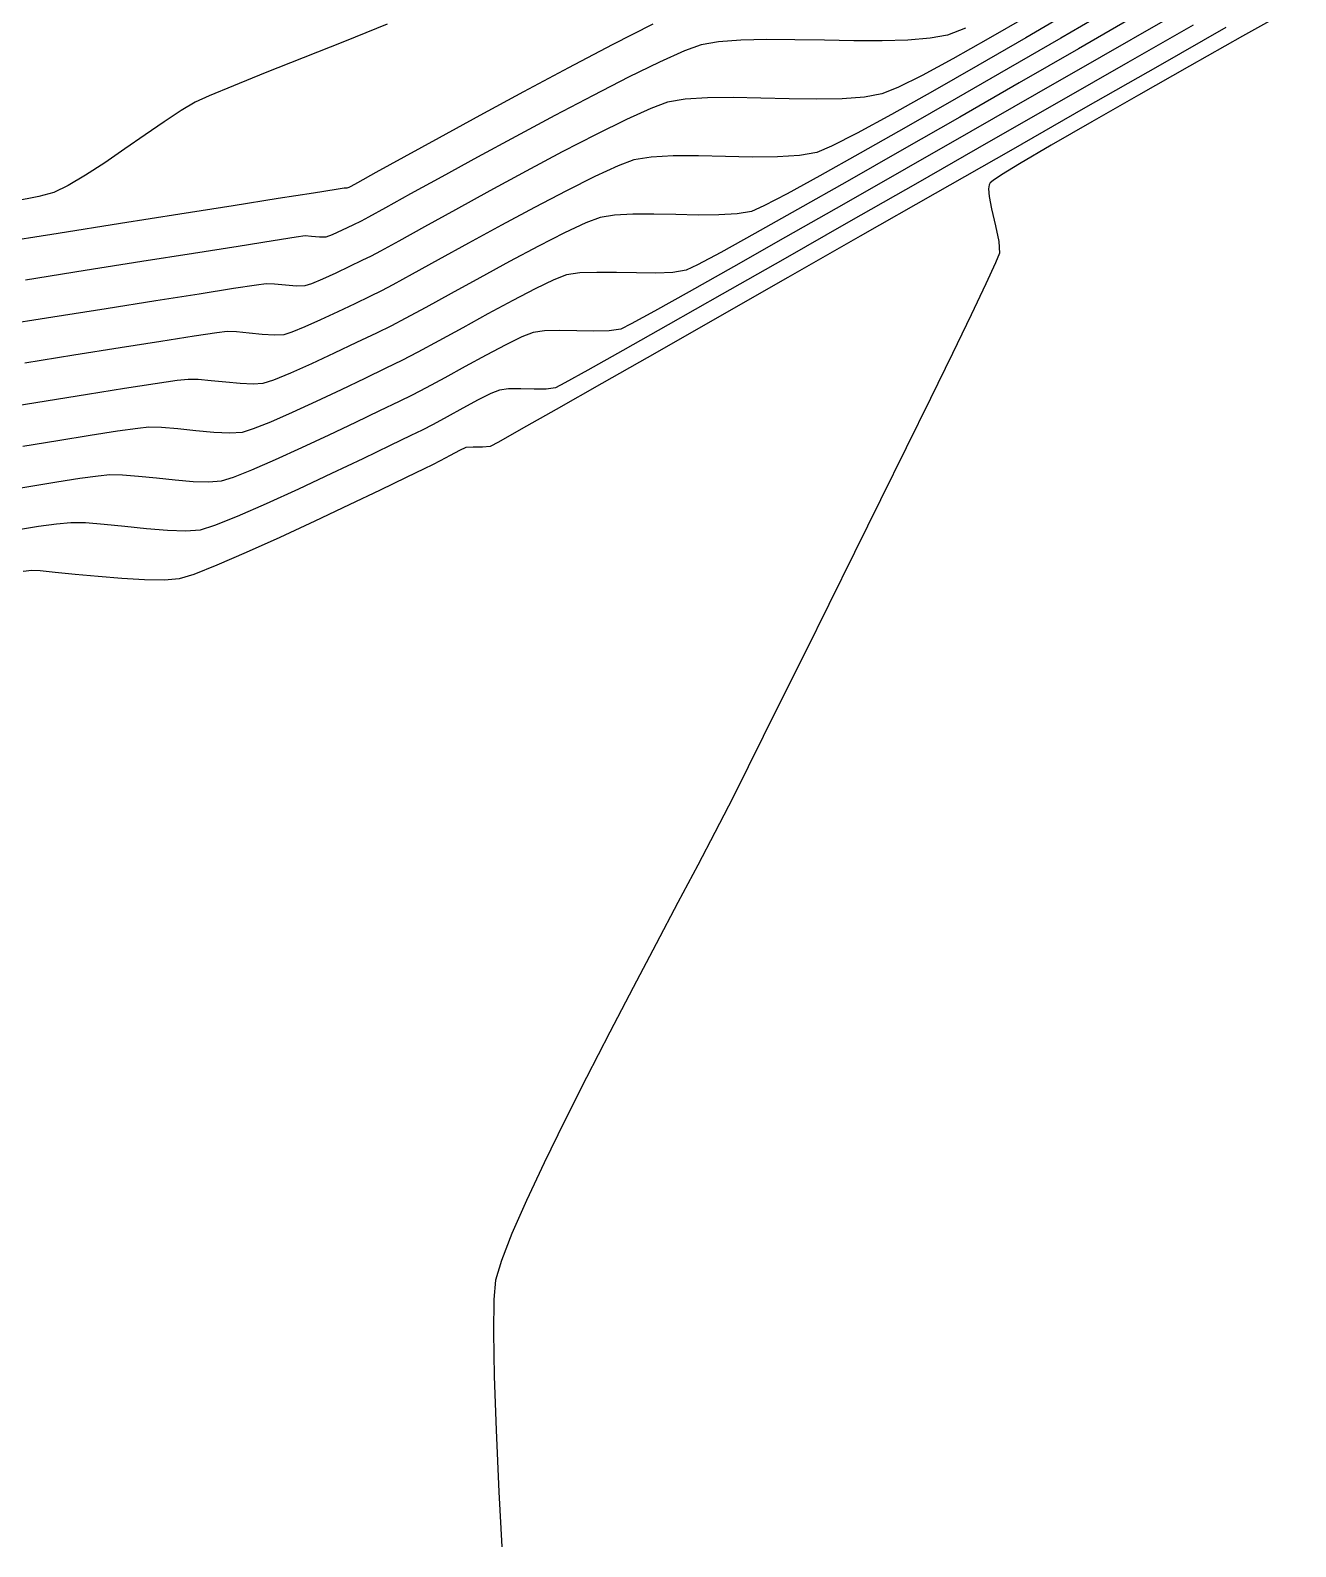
# Model space of a CAD drawing. Header units: metres. Extents: x 708868 to 711043, y 5411316 to 5413138.
# Drawn here: x 709914.9 to 709966.7, y 5411778.7 to 5411840.8 of the extents above; entities that cross this region are included whole.
import ezdxf

# ---------------------------------------------------------------- set-up
doc = ezdxf.new("R2010")
doc.units = ezdxf.units.M
for name, color, linetype in [('Rionegro 2010_Contours', 7, 'Continuous'), ('Rionegro 2014_Contours', 7, 'Continuous'), ('Rionegro 2018_Contours', 7, 'Continuous')]:
    doc.layers.add(name, color=color, linetype=linetype)

msp = doc.modelspace()

# ---------------------------------------------------------------- linework, layer by layer
at = {"layer": 'Rionegro 2010_Contours'}
for points in [[(709959.214, 5411841.678, 239), (709957.106, 5411840.454, 239), (709954.946, 5411839.205, 239), (709952.806, 5411837.973, 239), (709950.758, 5411836.801, 239), (709948.874, 5411835.733, 239), (709947.227, 5411834.81, 239), (709945.887, 5411834.077, 239), (709944.928, 5411833.577, 239), (709944.421, 5411833.351, 239), (709943.84, 5411833.249, 239), (709943.095, 5411833.206, 239), (709942.24, 5411833.203, 239), (709941.331, 5411833.22, 239), (709940.421, 5411833.238, 239), (709939.565, 5411833.239, 239), (709938.817, 5411833.201, 239), (709938.231, 5411833.107, 239), (709937.635, 5411832.883, 239), (709936.763, 5411832.473, 239), (709935.696, 5411831.929, 239), (709934.514, 5411831.3, 239), (709933.297, 5411830.638, 239), (709932.125, 5411829.994, 239), (709931.079, 5411829.417, 239), (709930.239, 5411828.96, 239), (709929.684, 5411828.672, 239), (709929.063, 5411828.371, 239), (709928.248, 5411827.978, 239), (709927.33, 5411827.541, 239), (709926.398, 5411827.107, 239), (709925.541, 5411826.724, 239), (709924.849, 5411826.439, 239), (709924.413, 5411826.299, 239), (709924.006, 5411826.272, 239), (709923.477, 5411826.298, 239), (709922.887, 5411826.354, 239), (709922.294, 5411826.417, 239), (709921.76, 5411826.465, 239), (709921.342, 5411826.474, 239), (709920.898, 5411826.42, 239), (709920.001, 5411826.288, 239), (709918.743, 5411826.092, 239), (709917.219, 5411825.85, 239), (709915.523, 5411825.578, 239), (709913.749, 5411825.292, 239)], [(709957.649, 5411841.623, 238), (709955.666, 5411840.468, 238), (709953.701, 5411839.331, 238), (709951.837, 5411838.267, 238), (709950.16, 5411837.325, 238), (709948.755, 5411836.559, 238), (709947.705, 5411836.019, 238), (709947.098, 5411835.76, 238), (709946.394, 5411835.637, 238), (709945.493, 5411835.585, 238), (709944.459, 5411835.581, 238), (709943.359, 5411835.601, 238), (709942.258, 5411835.623, 238), (709941.223, 5411835.623, 238), (709940.318, 5411835.578, 238), (709939.609, 5411835.464, 238), (709938.961, 5411835.224, 238), (709938.015, 5411834.787, 238), (709936.848, 5411834.202, 238), (709935.543, 5411833.518, 238), (709934.178, 5411832.784, 238), (709932.834, 5411832.051, 238), (709931.591, 5411831.366, 238), (709930.529, 5411830.779, 238), (709929.728, 5411830.34, 238), (709929.268, 5411830.098, 238), (709928.796, 5411829.87, 238), (709928.179, 5411829.572, 238), (709927.482, 5411829.241, 238), (709926.775, 5411828.912, 238), (709926.126, 5411828.621, 238), (709925.601, 5411828.405, 238), (709925.27, 5411828.299, 238), (709924.887, 5411828.28, 238), (709924.385, 5411828.313, 238), (709923.841, 5411828.37, 238), (709923.334, 5411828.419, 238), (709922.942, 5411828.432, 238), (709922.522, 5411828.377, 238), (709921.587, 5411828.236, 238), (709920.233, 5411828.025, 238), (709918.561, 5411827.761, 238), (709916.669, 5411827.46, 238), (709914.655, 5411827.138, 238)], [(709966.723, 5411841.746, 244), (709964.55, 5411840.529, 244), (709962.374, 5411839.305, 244), (709960.283, 5411838.121, 244), (709958.365, 5411837.027, 244), (709956.709, 5411836.07, 244), (709955.402, 5411835.298, 244), (709954.668, 5411834.845, 244), (709954.328, 5411834.619, 244), (709954.212, 5411834.527, 244), (709954.19, 5411834.5, 244), (709954.166, 5411834.436, 244), (709954.144, 5411834.276, 244), (709954.162, 5411833.965, 244), (709954.255, 5411833.46, 244), (709954.419, 5411832.768, 244), (709954.557, 5411832.12, 244), (709954.583, 5411831.636, 244), (709954.428, 5411831.245, 244), (709954.032, 5411830.382, 244), (709953.431, 5411829.12, 244), (709952.662, 5411827.531, 244), (709951.763, 5411825.689, 244), (709950.769, 5411823.667, 244), (709949.719, 5411821.538, 244), (709948.648, 5411819.374, 244), (709947.595, 5411817.249, 244), (709946.596, 5411815.236, 244), (709945.688, 5411813.408, 244), (709944.909, 5411811.838, 244), (709944.295, 5411810.599, 244), (709943.883, 5411809.764, 244), (709943.489, 5411808.988, 244), (709942.925, 5411807.909, 244), (709942.222, 5411806.577, 244), (709941.41, 5411805.043, 244), (709940.518, 5411803.356, 244), (709939.578, 5411801.566, 244), (709938.62, 5411799.725, 244), (709937.673, 5411797.88, 244), (709936.769, 5411796.084, 244), (709935.938, 5411794.385, 244), (709935.209, 5411792.833, 244), (709934.614, 5411791.48, 244), (709934.182, 5411790.374, 244), (709933.944, 5411789.566, 244), (709933.872, 5411788.774, 244), (709933.856, 5411787.442, 244), (709933.89, 5411785.64, 244), (709933.967, 5411783.434, 244), (709934.082, 5411780.895, 244), (709934.199, 5411778.655, 244)], [(709955.69, 5411841.321, 237), (709954.126, 5411840.42, 237), (709952.677, 5411839.605, 237), (709951.419, 5411838.926, 237), (709950.426, 5411838.431, 237), (709949.774, 5411838.168, 237), (709949.053, 5411838.035, 237), (709948.142, 5411837.97, 237), (709947.095, 5411837.955, 237), (709945.966, 5411837.97, 237), (709944.809, 5411837.995, 237), (709943.678, 5411838.013, 237), (709942.628, 5411838.002, 237), (709941.713, 5411837.945, 237), (709940.986, 5411837.822, 237), (709940.302, 5411837.572, 237), (709939.304, 5411837.118, 237), (709938.07, 5411836.508, 237), (709936.676, 5411835.787, 237), (709935.198, 5411835.001, 237), (709933.713, 5411834.197, 237), (709932.296, 5411833.421, 237), (709931.026, 5411832.72, 237), (709929.977, 5411832.139, 237), (709929.226, 5411831.726, 237), (709928.851, 5411831.525, 237), (709928.465, 5411831.338, 237), (709927.955, 5411831.092, 237), (709927.392, 5411830.827, 237), (709926.851, 5411830.58, 237), (709926.405, 5411830.391, 237), (709926.128, 5411830.299, 237), (709925.787, 5411830.289, 237), (709925.34, 5411830.327, 237), (709924.89, 5411830.374, 237), (709924.541, 5411830.39, 237), (709924.149, 5411830.335, 237), (709923.201, 5411830.189, 237), (709921.793, 5411829.969, 237), (709920.025, 5411829.69, 237), (709917.994, 5411829.368, 237), (709915.799, 5411829.019, 237), (709913.538, 5411828.659, 237)], [(709961.275, 5411841.138, 241), (709958.749, 5411839.686, 241), (709956.106, 5411838.169, 241), (709953.42, 5411836.629, 241), (709950.764, 5411835.109, 241), (709948.208, 5411833.649, 241), (709945.827, 5411832.293, 241), (709943.692, 5411831.082, 241), (709941.877, 5411830.059, 241), (709940.452, 5411829.265, 241), (709939.492, 5411828.742, 241), (709939.068, 5411828.534, 241), (709938.596, 5411828.463, 241), (709937.973, 5411828.447, 241), (709937.275, 5411828.458, 241), (709936.577, 5411828.47, 241), (709935.952, 5411828.457, 241), (709935.477, 5411828.392, 241), (709935.024, 5411828.215, 241), (709934.36, 5411827.889, 241), (709933.56, 5411827.466, 241), (709932.701, 5411826.996, 241), (709931.857, 5411826.531, 241), (709931.105, 5411826.121, 241), (709930.518, 5411825.819, 241), (709929.988, 5411825.562, 241), (709929.192, 5411825.178, 241), (709928.209, 5411824.706, 241), (709927.116, 5411824.188, 241), (709925.989, 5411823.662, 241), (709924.907, 5411823.171, 241), (709923.946, 5411822.753, 241), (709923.184, 5411822.448, 241), (709922.697, 5411822.298, 241), (709922.193, 5411822.259, 241), (709921.547, 5411822.28, 241), (709920.815, 5411822.341, 241), (709920.053, 5411822.421, 241), (709919.316, 5411822.498, 241), (709918.661, 5411822.551, 241), (709918.142, 5411822.559, 241), (709917.656, 5411822.51, 241), (709916.91, 5411822.406, 241), (709915.971, 5411822.26, 241), (709914.904, 5411822.086, 241), (709913.774, 5411821.897, 241)], [(709929.504, 5411841.018, 234), (709927.75, 5411840.319, 234), (709926.055, 5411839.646, 234), (709924.508, 5411839.03, 234), (709923.198, 5411838.501, 234), (709922.212, 5411838.09, 234), (709921.639, 5411837.828, 234), (709921.061, 5411837.488, 234), (709920.361, 5411837.027, 234), (709919.581, 5411836.487, 234), (709918.758, 5411835.912, 234), (709917.933, 5411835.346, 234), (709917.145, 5411834.832, 234), (709916.434, 5411834.412, 234), (709915.839, 5411834.13, 234), (709915.235, 5411833.969, 234), (709914.185, 5411833.761, 234)], [(709962.522, 5411840.985, 242), (709959.848, 5411839.454, 242), (709957.029, 5411837.84, 242), (709954.135, 5411836.185, 242), (709951.236, 5411834.529, 242), (709948.404, 5411832.912, 242), (709945.71, 5411831.375, 242), (709943.224, 5411829.96, 242), (709941.016, 5411828.706, 242), (709939.158, 5411827.655, 242), (709937.721, 5411826.848, 242), (709936.775, 5411826.324, 242), (709936.391, 5411826.125, 242), (709936.017, 5411826.076, 242), (709935.518, 5411826.071, 242), (709934.977, 5411826.083, 242), (709934.477, 5411826.08, 242), (709934.1, 5411826.035, 242), (709933.748, 5411825.893, 242), (709933.224, 5411825.629, 242), (709932.604, 5411825.295, 242), (709931.965, 5411824.943, 242), (709931.383, 5411824.625, 242), (709930.935, 5411824.393, 242), (709930.472, 5411824.168, 242), (709929.629, 5411823.761, 242), (709928.51, 5411823.224, 242), (709927.219, 5411822.612, 242), (709925.861, 5411821.978, 242), (709924.54, 5411821.376, 242), (709923.359, 5411820.859, 242), (709922.425, 5411820.482, 242), (709921.84, 5411820.298, 242), (709921.253, 5411820.252, 242), (709920.499, 5411820.277, 242), (709919.645, 5411820.348, 242), (709918.756, 5411820.44, 242), (709917.899, 5411820.53, 242), (709917.139, 5411820.592, 242), (709916.543, 5411820.601, 242), (709915.955, 5411820.547, 242), (709915.219, 5411820.444, 242), (709914.392, 5411820.31, 242)], [(709963.866, 5411840.885, 243), (709961.078, 5411839.293, 243), (709958.117, 5411837.603, 243), (709955.052, 5411835.854, 243), (709951.95, 5411834.084, 243), (709948.882, 5411832.334, 243), (709945.914, 5411830.642, 243), (709943.116, 5411829.048, 243), (709940.556, 5411827.59, 243), (709938.301, 5411826.307, 243), (709936.422, 5411825.24, 243), (709934.985, 5411824.426, 243), (709934.06, 5411823.905, 243), (709933.715, 5411823.717, 243), (709933.412, 5411823.693, 243), (709933.026, 5411823.699, 243), (709932.722, 5411823.678, 243), (709932.464, 5411823.564, 243), (709932.075, 5411823.357, 243), (709931.667, 5411823.133, 243), (709931.352, 5411822.966, 243), (709931.021, 5411822.806, 243), (709930.278, 5411822.446, 243), (709929.218, 5411821.937, 243), (709927.938, 5411821.327, 243), (709926.532, 5411820.665, 243), (709925.098, 5411820.001, 243), (709923.73, 5411819.383, 243), (709922.524, 5411818.86, 243), (709921.576, 5411818.482, 243), (709920.982, 5411818.298, 243), (709920.374, 5411818.246, 243), (709919.563, 5411818.255, 243), (709918.631, 5411818.309, 243), (709917.657, 5411818.391, 243), (709916.721, 5411818.482, 243), (709915.903, 5411818.566, 243), (709915.284, 5411818.626, 243), (709914.943, 5411818.644, 243), (709914.591, 5411818.607, 243)], [(709953.194, 5411840.864, 236), (709952.451, 5411840.577, 236), (709951.742, 5411840.443, 236), (709950.834, 5411840.369, 236), (709949.777, 5411840.342, 236), (709948.621, 5411840.345, 236), (709947.415, 5411840.364, 236), (709946.208, 5411840.385, 236), (709945.05, 5411840.392, 236), (709943.99, 5411840.369, 236), (709943.078, 5411840.304, 236), (709942.363, 5411840.179, 236), (709941.676, 5411839.929, 236), (709940.66, 5411839.47, 236), (709939.388, 5411838.848, 236), (709937.934, 5411838.104, 236), (709936.37, 5411837.282, 236), (709934.768, 5411836.424, 236), (709933.202, 5411835.574, 236), (709931.742, 5411834.776, 236), (709930.463, 5411834.071, 236), (709929.437, 5411833.503, 236), (709928.737, 5411833.116, 236), (709928.434, 5411832.951, 236), (709928.099, 5411832.789, 236), (709927.658, 5411832.58, 236), (709927.242, 5411832.393, 236), (709926.985, 5411832.299, 236), (709926.728, 5411832.299, 236), (709926.403, 5411832.331, 236), (709926.141, 5411832.347, 236), (709925.778, 5411832.293, 236), (709924.832, 5411832.146, 236), (709923.398, 5411831.921, 236), (709921.572, 5411831.632, 236), (709919.448, 5411831.296, 236), (709917.121, 5411830.928, 236), (709914.686, 5411830.542, 236)]]:
    msp.add_polyline3d(points, dxfattribs=at)
at = {"layer": 'Rionegro 2014_Contours'}
for points in [[(709959.214, 5411841.678, 239), (709957.106, 5411840.454, 239), (709954.946, 5411839.205, 239), (709952.806, 5411837.973, 239), (709950.758, 5411836.801, 239), (709948.874, 5411835.733, 239), (709947.227, 5411834.81, 239), (709945.887, 5411834.077, 239), (709944.928, 5411833.577, 239), (709944.421, 5411833.351, 239), (709943.84, 5411833.249, 239), (709943.095, 5411833.206, 239), (709942.24, 5411833.203, 239), (709941.331, 5411833.22, 239), (709940.421, 5411833.238, 239), (709939.565, 5411833.239, 239), (709938.817, 5411833.201, 239), (709938.231, 5411833.107, 239), (709937.635, 5411832.883, 239), (709936.763, 5411832.473, 239), (709935.696, 5411831.929, 239), (709934.514, 5411831.3, 239), (709933.297, 5411830.638, 239), (709932.125, 5411829.994, 239), (709931.079, 5411829.417, 239), (709930.239, 5411828.96, 239), (709929.684, 5411828.672, 239), (709929.063, 5411828.371, 239), (709928.248, 5411827.978, 239), (709927.33, 5411827.541, 239), (709926.398, 5411827.107, 239), (709925.541, 5411826.724, 239), (709924.849, 5411826.439, 239), (709924.413, 5411826.299, 239), (709924.006, 5411826.272, 239), (709923.477, 5411826.298, 239), (709922.887, 5411826.354, 239), (709922.294, 5411826.417, 239), (709921.76, 5411826.465, 239), (709921.342, 5411826.474, 239), (709920.898, 5411826.42, 239), (709920.001, 5411826.288, 239), (709918.743, 5411826.092, 239), (709917.219, 5411825.85, 239), (709915.523, 5411825.578, 239), (709913.749, 5411825.292, 239)], [(709957.649, 5411841.623, 238), (709955.666, 5411840.468, 238), (709953.701, 5411839.331, 238), (709951.837, 5411838.267, 238), (709950.16, 5411837.325, 238), (709948.755, 5411836.559, 238), (709947.705, 5411836.019, 238), (709947.098, 5411835.76, 238), (709946.394, 5411835.637, 238), (709945.493, 5411835.585, 238), (709944.459, 5411835.581, 238), (709943.359, 5411835.601, 238), (709942.258, 5411835.623, 238), (709941.223, 5411835.623, 238), (709940.318, 5411835.578, 238), (709939.609, 5411835.464, 238), (709938.961, 5411835.224, 238), (709938.015, 5411834.787, 238), (709936.848, 5411834.202, 238), (709935.543, 5411833.518, 238), (709934.178, 5411832.784, 238), (709932.834, 5411832.051, 238), (709931.591, 5411831.366, 238), (709930.529, 5411830.779, 238), (709929.728, 5411830.34, 238), (709929.268, 5411830.098, 238), (709928.796, 5411829.87, 238), (709928.179, 5411829.572, 238), (709927.482, 5411829.241, 238), (709926.775, 5411828.912, 238), (709926.126, 5411828.621, 238), (709925.601, 5411828.405, 238), (709925.27, 5411828.299, 238), (709924.887, 5411828.28, 238), (709924.385, 5411828.313, 238), (709923.841, 5411828.37, 238), (709923.334, 5411828.419, 238), (709922.942, 5411828.432, 238), (709922.522, 5411828.377, 238), (709921.587, 5411828.236, 238), (709920.233, 5411828.025, 238), (709918.561, 5411827.761, 238), (709916.669, 5411827.46, 238), (709914.655, 5411827.138, 238)], [(709966.723, 5411841.746, 244), (709964.55, 5411840.529, 244), (709962.374, 5411839.305, 244), (709960.283, 5411838.121, 244), (709958.365, 5411837.027, 244), (709956.709, 5411836.07, 244), (709955.402, 5411835.298, 244), (709954.668, 5411834.845, 244), (709954.328, 5411834.619, 244), (709954.212, 5411834.527, 244), (709954.19, 5411834.5, 244), (709954.166, 5411834.436, 244), (709954.144, 5411834.276, 244), (709954.162, 5411833.965, 244), (709954.255, 5411833.46, 244), (709954.419, 5411832.768, 244), (709954.557, 5411832.12, 244), (709954.583, 5411831.636, 244), (709954.428, 5411831.245, 244), (709954.032, 5411830.382, 244), (709953.431, 5411829.12, 244), (709952.662, 5411827.531, 244), (709951.763, 5411825.689, 244), (709950.769, 5411823.667, 244), (709949.719, 5411821.538, 244), (709948.648, 5411819.374, 244), (709947.595, 5411817.249, 244), (709946.596, 5411815.236, 244), (709945.688, 5411813.408, 244), (709944.909, 5411811.838, 244), (709944.295, 5411810.599, 244), (709943.883, 5411809.764, 244), (709943.489, 5411808.988, 244), (709942.925, 5411807.909, 244), (709942.222, 5411806.577, 244), (709941.41, 5411805.043, 244), (709940.518, 5411803.356, 244), (709939.578, 5411801.566, 244), (709938.62, 5411799.725, 244), (709937.673, 5411797.88, 244), (709936.769, 5411796.084, 244), (709936.697, 5411795.935, 244)], [(709940.391, 5411841.026, 235), (709938.725, 5411840.173, 235), (709936.93, 5411839.231, 235), (709935.091, 5411838.25, 235), (709933.296, 5411837.28, 235), (709931.632, 5411836.373, 235), (709930.185, 5411835.578, 235), (709929.042, 5411834.947, 235), (709928.291, 5411834.53, 235), (709928.017, 5411834.378, 235), (709927.924, 5411834.335, 235), (709927.843, 5411834.299, 235), (709927.792, 5411834.302, 235), (709927.741, 5411834.305, 235), (709927.41, 5411834.253, 235), (709926.479, 5411834.105, 235), (709925.041, 5411833.878, 235), (709923.184, 5411833.584, 235), (709921.001, 5411833.239, 235), (709918.581, 5411832.856, 235), (709916.016, 5411832.451, 235), (709913.397, 5411832.037, 235)], [(709955.69, 5411841.321, 237), (709954.126, 5411840.42, 237), (709952.677, 5411839.605, 237), (709951.419, 5411838.926, 237), (709950.426, 5411838.431, 237), (709949.774, 5411838.168, 237), (709949.053, 5411838.035, 237), (709948.142, 5411837.97, 237), (709947.095, 5411837.955, 237), (709945.966, 5411837.97, 237), (709944.809, 5411837.995, 237), (709943.678, 5411838.013, 237), (709942.628, 5411838.002, 237), (709941.713, 5411837.945, 237), (709940.986, 5411837.822, 237), (709940.302, 5411837.572, 237), (709939.304, 5411837.118, 237), (709938.07, 5411836.508, 237), (709936.676, 5411835.787, 237), (709935.198, 5411835.001, 237), (709933.713, 5411834.197, 237), (709932.296, 5411833.421, 237), (709931.026, 5411832.72, 237), (709929.977, 5411832.139, 237), (709929.226, 5411831.726, 237), (709928.851, 5411831.525, 237), (709928.465, 5411831.338, 237), (709927.955, 5411831.092, 237), (709927.392, 5411830.827, 237), (709926.851, 5411830.58, 237), (709926.405, 5411830.391, 237), (709926.128, 5411830.299, 237), (709925.787, 5411830.289, 237), (709925.34, 5411830.327, 237), (709924.89, 5411830.374, 237), (709924.541, 5411830.39, 237), (709924.149, 5411830.335, 237), (709923.201, 5411830.189, 237), (709921.793, 5411829.969, 237), (709920.025, 5411829.69, 237), (709917.994, 5411829.368, 237), (709915.799, 5411829.019, 237), (709913.538, 5411828.659, 237)], [(709961.275, 5411841.138, 241), (709958.749, 5411839.686, 241), (709956.106, 5411838.169, 241), (709953.42, 5411836.629, 241), (709950.764, 5411835.109, 241), (709948.208, 5411833.649, 241), (709945.827, 5411832.293, 241), (709943.692, 5411831.082, 241), (709941.877, 5411830.059, 241), (709940.452, 5411829.265, 241), (709939.492, 5411828.742, 241), (709939.068, 5411828.534, 241), (709938.596, 5411828.463, 241), (709937.973, 5411828.447, 241), (709937.275, 5411828.458, 241), (709936.577, 5411828.47, 241), (709935.952, 5411828.457, 241), (709935.477, 5411828.392, 241), (709935.024, 5411828.215, 241), (709934.36, 5411827.889, 241), (709933.56, 5411827.466, 241), (709932.701, 5411826.996, 241), (709931.857, 5411826.531, 241), (709931.105, 5411826.121, 241), (709930.518, 5411825.819, 241), (709929.988, 5411825.562, 241), (709929.192, 5411825.178, 241), (709928.209, 5411824.706, 241), (709927.116, 5411824.188, 241), (709925.989, 5411823.662, 241), (709924.907, 5411823.171, 241), (709923.946, 5411822.753, 241), (709923.184, 5411822.448, 241), (709922.697, 5411822.298, 241), (709922.193, 5411822.259, 241), (709921.547, 5411822.28, 241), (709920.815, 5411822.341, 241), (709920.053, 5411822.421, 241), (709919.316, 5411822.498, 241), (709918.661, 5411822.551, 241), (709918.142, 5411822.559, 241), (709917.656, 5411822.51, 241), (709916.91, 5411822.406, 241), (709915.971, 5411822.26, 241), (709914.904, 5411822.086, 241), (709913.774, 5411821.897, 241)], [(709929.504, 5411841.018, 234), (709927.75, 5411840.319, 234), (709926.055, 5411839.646, 234), (709924.508, 5411839.03, 234), (709923.198, 5411838.501, 234), (709922.212, 5411838.09, 234), (709921.639, 5411837.828, 234), (709921.061, 5411837.488, 234), (709920.361, 5411837.027, 234), (709919.581, 5411836.487, 234), (709918.758, 5411835.912, 234), (709917.933, 5411835.346, 234), (709917.145, 5411834.832, 234), (709916.434, 5411834.412, 234), (709915.839, 5411834.13, 234), (709915.235, 5411833.969, 234), (709914.185, 5411833.761, 234)], [(709962.522, 5411840.985, 242), (709959.848, 5411839.454, 242), (709957.029, 5411837.84, 242), (709954.135, 5411836.185, 242), (709951.236, 5411834.529, 242), (709948.404, 5411832.912, 242), (709945.71, 5411831.375, 242), (709943.224, 5411829.96, 242), (709941.016, 5411828.706, 242), (709939.158, 5411827.655, 242), (709937.721, 5411826.848, 242), (709936.775, 5411826.324, 242), (709936.391, 5411826.125, 242), (709936.017, 5411826.076, 242), (709935.518, 5411826.071, 242), (709934.977, 5411826.083, 242), (709934.477, 5411826.08, 242), (709934.1, 5411826.035, 242), (709933.748, 5411825.893, 242), (709933.224, 5411825.629, 242), (709932.604, 5411825.295, 242), (709931.965, 5411824.943, 242), (709931.383, 5411824.625, 242), (709930.935, 5411824.393, 242), (709930.472, 5411824.168, 242), (709929.629, 5411823.761, 242), (709928.51, 5411823.224, 242), (709927.219, 5411822.612, 242), (709925.861, 5411821.978, 242), (709924.54, 5411821.376, 242), (709923.359, 5411820.859, 242), (709922.425, 5411820.482, 242), (709921.84, 5411820.298, 242), (709921.253, 5411820.252, 242), (709920.499, 5411820.277, 242), (709919.645, 5411820.348, 242), (709918.756, 5411820.44, 242), (709917.899, 5411820.53, 242), (709917.139, 5411820.592, 242), (709916.543, 5411820.601, 242), (709915.955, 5411820.547, 242), (709915.219, 5411820.444, 242), (709914.392, 5411820.31, 242)], [(709960.16, 5411841.361, 240), (709957.819, 5411840.011, 240), (709955.395, 5411838.614, 240), (709952.959, 5411837.214, 240), (709950.586, 5411835.855, 240), (709948.348, 5411834.578, 240), (709946.318, 5411833.428, 240), (709944.569, 5411832.446, 240), (709943.176, 5411831.676, 240), (709942.21, 5411831.16, 240), (709941.745, 5411830.943, 240), (709941.208, 5411830.855, 240), (709940.511, 5411830.825, 240), (709939.717, 5411830.83, 240), (709938.89, 5411830.848, 240), (709938.094, 5411830.856, 240), (709937.395, 5411830.831, 240), (709936.854, 5411830.75, 240), (709936.329, 5411830.55, 240), (709935.568, 5411830.185, 240), (709934.645, 5411829.705, 240), (709933.631, 5411829.156, 240), (709932.598, 5411828.588, 240), (709931.617, 5411828.048, 240), (709930.761, 5411827.584, 240), (709930.101, 5411827.246, 240), (709929.441, 5411826.926, 240), (709928.587, 5411826.513, 240), (709927.613, 5411826.047, 240), (709926.594, 5411825.568, 240), (709925.604, 5411825.114, 240), (709924.718, 5411824.724, 240), (709924.01, 5411824.44, 240), (709923.555, 5411824.298, 240), (709923.05, 5411824.265, 240), (709922.394, 5411824.298, 240), (709921.661, 5411824.367, 240), (709920.925, 5411824.445, 240), (709920.261, 5411824.505, 240), (709919.742, 5411824.517, 240), (709919.279, 5411824.465, 240), (709918.448, 5411824.345, 240), (709917.332, 5411824.172, 240), (709916.014, 5411823.961, 240), (709914.576, 5411823.727, 240)], [(709963.866, 5411840.885, 243), (709961.078, 5411839.293, 243), (709958.117, 5411837.603, 243), (709955.052, 5411835.854, 243), (709951.95, 5411834.084, 243), (709948.882, 5411832.334, 243), (709945.914, 5411830.642, 243), (709943.116, 5411829.048, 243), (709940.556, 5411827.59, 243), (709938.301, 5411826.307, 243), (709936.422, 5411825.24, 243), (709934.985, 5411824.426, 243), (709934.06, 5411823.905, 243), (709933.715, 5411823.717, 243), (709933.412, 5411823.693, 243), (709933.026, 5411823.699, 243), (709932.722, 5411823.678, 243), (709932.464, 5411823.564, 243), (709932.075, 5411823.357, 243), (709931.667, 5411823.133, 243), (709931.352, 5411822.966, 243), (709931.021, 5411822.806, 243), (709930.278, 5411822.446, 243), (709929.218, 5411821.937, 243), (709927.938, 5411821.327, 243), (709926.532, 5411820.665, 243), (709925.098, 5411820.001, 243), (709923.73, 5411819.383, 243), (709922.524, 5411818.86, 243), (709921.576, 5411818.482, 243), (709920.982, 5411818.298, 243), (709920.374, 5411818.246, 243), (709919.563, 5411818.255, 243), (709918.631, 5411818.309, 243), (709917.657, 5411818.391, 243), (709916.721, 5411818.482, 243), (709915.903, 5411818.566, 243), (709915.284, 5411818.626, 243), (709914.943, 5411818.644, 243), (709914.591, 5411818.607, 243)], [(709953.194, 5411840.864, 236), (709952.451, 5411840.577, 236), (709951.742, 5411840.443, 236), (709950.834, 5411840.369, 236), (709949.777, 5411840.342, 236), (709948.621, 5411840.345, 236), (709947.415, 5411840.364, 236), (709946.208, 5411840.385, 236), (709945.05, 5411840.392, 236), (709943.99, 5411840.369, 236), (709943.078, 5411840.304, 236), (709942.363, 5411840.179, 236), (709941.676, 5411839.929, 236), (709940.66, 5411839.47, 236), (709939.388, 5411838.848, 236), (709937.934, 5411838.104, 236), (709936.37, 5411837.282, 236), (709934.768, 5411836.424, 236), (709933.202, 5411835.574, 236), (709931.742, 5411834.776, 236), (709930.463, 5411834.071, 236), (709929.437, 5411833.503, 236), (709928.737, 5411833.116, 236), (709928.434, 5411832.951, 236), (709928.099, 5411832.789, 236), (709927.658, 5411832.58, 236), (709927.242, 5411832.393, 236), (709926.985, 5411832.299, 236), (709926.728, 5411832.299, 236), (709926.403, 5411832.331, 236), (709926.141, 5411832.347, 236), (709925.778, 5411832.293, 236), (709924.832, 5411832.146, 236), (709923.398, 5411831.921, 236), (709921.572, 5411831.632, 236), (709919.448, 5411831.296, 236), (709917.121, 5411830.928, 236), (709914.686, 5411830.542, 236)]]:
    msp.add_polyline3d(points, dxfattribs=at)
at = {"layer": 'Rionegro 2018_Contours'}
for points in [[(709959.214, 5411841.678, 239), (709957.106, 5411840.454, 239), (709954.946, 5411839.205, 239), (709952.806, 5411837.973, 239), (709950.758, 5411836.801, 239), (709948.874, 5411835.733, 239), (709947.227, 5411834.81, 239), (709945.887, 5411834.077, 239), (709944.928, 5411833.577, 239), (709944.421, 5411833.351, 239), (709943.84, 5411833.249, 239), (709943.095, 5411833.206, 239), (709942.24, 5411833.203, 239), (709941.331, 5411833.22, 239), (709940.421, 5411833.238, 239), (709939.565, 5411833.239, 239), (709938.817, 5411833.201, 239), (709938.231, 5411833.107, 239), (709937.635, 5411832.883, 239), (709936.763, 5411832.473, 239), (709935.696, 5411831.929, 239), (709934.514, 5411831.3, 239), (709933.297, 5411830.638, 239), (709932.125, 5411829.994, 239), (709931.079, 5411829.417, 239), (709930.239, 5411828.96, 239), (709929.684, 5411828.672, 239), (709929.063, 5411828.371, 239), (709928.248, 5411827.978, 239), (709927.33, 5411827.541, 239), (709926.398, 5411827.107, 239), (709925.541, 5411826.724, 239), (709924.849, 5411826.439, 239), (709924.413, 5411826.299, 239), (709924.006, 5411826.272, 239), (709923.477, 5411826.298, 239), (709922.887, 5411826.354, 239), (709922.294, 5411826.417, 239), (709921.76, 5411826.465, 239), (709921.342, 5411826.474, 239), (709920.898, 5411826.42, 239), (709920.001, 5411826.288, 239), (709918.743, 5411826.092, 239), (709917.219, 5411825.85, 239), (709915.523, 5411825.578, 239), (709913.749, 5411825.292, 239)], [(709957.649, 5411841.623, 238), (709955.666, 5411840.468, 238), (709953.701, 5411839.331, 238), (709951.837, 5411838.267, 238), (709950.16, 5411837.325, 238), (709948.755, 5411836.559, 238), (709947.705, 5411836.019, 238), (709947.098, 5411835.76, 238), (709946.394, 5411835.637, 238), (709945.493, 5411835.585, 238), (709944.459, 5411835.581, 238), (709943.359, 5411835.601, 238), (709942.258, 5411835.623, 238), (709941.223, 5411835.623, 238), (709940.318, 5411835.578, 238), (709939.609, 5411835.464, 238), (709938.961, 5411835.224, 238), (709938.015, 5411834.787, 238), (709936.848, 5411834.202, 238), (709935.543, 5411833.518, 238), (709934.178, 5411832.784, 238), (709932.834, 5411832.051, 238), (709931.591, 5411831.366, 238), (709930.529, 5411830.779, 238), (709929.728, 5411830.34, 238), (709929.268, 5411830.098, 238), (709928.796, 5411829.87, 238), (709928.179, 5411829.572, 238), (709927.482, 5411829.241, 238), (709926.775, 5411828.912, 238), (709926.126, 5411828.621, 238), (709925.601, 5411828.405, 238), (709925.27, 5411828.299, 238), (709924.887, 5411828.28, 238), (709924.385, 5411828.313, 238), (709923.841, 5411828.37, 238), (709923.334, 5411828.419, 238), (709922.942, 5411828.432, 238), (709922.522, 5411828.377, 238), (709921.587, 5411828.236, 238), (709920.233, 5411828.025, 238), (709918.561, 5411827.761, 238), (709916.669, 5411827.46, 238), (709914.655, 5411827.138, 238)], [(709966.723, 5411841.746, 244), (709964.55, 5411840.529, 244), (709962.374, 5411839.305, 244), (709960.283, 5411838.121, 244), (709958.365, 5411837.027, 244), (709956.709, 5411836.07, 244), (709955.402, 5411835.298, 244), (709954.668, 5411834.845, 244), (709954.328, 5411834.619, 244), (709954.212, 5411834.527, 244), (709954.19, 5411834.5, 244), (709954.166, 5411834.436, 244), (709954.144, 5411834.276, 244), (709954.162, 5411833.965, 244), (709954.255, 5411833.46, 244), (709954.419, 5411832.768, 244), (709954.557, 5411832.12, 244), (709954.583, 5411831.636, 244), (709954.428, 5411831.245, 244), (709954.032, 5411830.382, 244), (709953.431, 5411829.12, 244), (709952.662, 5411827.531, 244), (709951.763, 5411825.689, 244), (709950.769, 5411823.667, 244), (709949.719, 5411821.538, 244), (709948.648, 5411819.374, 244), (709947.595, 5411817.249, 244), (709946.596, 5411815.236, 244), (709945.688, 5411813.408, 244), (709944.909, 5411811.838, 244), (709944.295, 5411810.599, 244), (709943.883, 5411809.764, 244), (709943.489, 5411808.988, 244), (709942.925, 5411807.909, 244), (709942.222, 5411806.577, 244), (709941.41, 5411805.043, 244), (709940.518, 5411803.356, 244), (709939.578, 5411801.566, 244), (709938.62, 5411799.725, 244), (709937.673, 5411797.88, 244), (709936.769, 5411796.084, 244), (709936.697, 5411795.935, 244)], [(709940.391, 5411841.026, 235), (709938.725, 5411840.173, 235), (709936.93, 5411839.231, 235), (709935.091, 5411838.25, 235), (709933.296, 5411837.28, 235), (709931.632, 5411836.373, 235), (709930.185, 5411835.578, 235), (709929.042, 5411834.947, 235), (709928.291, 5411834.53, 235), (709928.017, 5411834.378, 235), (709927.924, 5411834.335, 235), (709927.843, 5411834.299, 235), (709927.792, 5411834.302, 235), (709927.741, 5411834.305, 235), (709927.41, 5411834.253, 235), (709926.479, 5411834.105, 235), (709925.041, 5411833.878, 235), (709923.184, 5411833.584, 235), (709921.001, 5411833.239, 235), (709918.581, 5411832.856, 235), (709916.016, 5411832.451, 235), (709913.397, 5411832.037, 235)], [(709955.69, 5411841.321, 237), (709954.126, 5411840.42, 237), (709952.677, 5411839.605, 237), (709951.419, 5411838.926, 237), (709950.426, 5411838.431, 237), (709949.774, 5411838.168, 237), (709949.053, 5411838.035, 237), (709948.142, 5411837.97, 237), (709947.095, 5411837.955, 237), (709945.966, 5411837.97, 237), (709944.809, 5411837.995, 237), (709943.678, 5411838.013, 237), (709942.628, 5411838.002, 237), (709941.713, 5411837.945, 237), (709940.986, 5411837.822, 237), (709940.302, 5411837.572, 237), (709939.304, 5411837.118, 237), (709938.07, 5411836.508, 237), (709936.676, 5411835.787, 237), (709935.198, 5411835.001, 237), (709933.713, 5411834.197, 237), (709932.296, 5411833.421, 237), (709931.026, 5411832.72, 237), (709929.977, 5411832.139, 237), (709929.226, 5411831.726, 237), (709928.851, 5411831.525, 237), (709928.465, 5411831.338, 237), (709927.955, 5411831.092, 237), (709927.392, 5411830.827, 237), (709926.851, 5411830.58, 237), (709926.405, 5411830.391, 237), (709926.128, 5411830.299, 237), (709925.787, 5411830.289, 237), (709925.34, 5411830.327, 237), (709924.89, 5411830.374, 237), (709924.541, 5411830.39, 237), (709924.149, 5411830.335, 237), (709923.201, 5411830.189, 237), (709921.793, 5411829.969, 237), (709920.025, 5411829.69, 237), (709917.994, 5411829.368, 237), (709915.799, 5411829.019, 237), (709913.538, 5411828.659, 237)], [(709961.275, 5411841.138, 241), (709958.749, 5411839.686, 241), (709956.106, 5411838.169, 241), (709953.42, 5411836.629, 241), (709950.764, 5411835.109, 241), (709948.208, 5411833.649, 241), (709945.827, 5411832.293, 241), (709943.692, 5411831.082, 241), (709941.877, 5411830.059, 241), (709940.452, 5411829.265, 241), (709939.492, 5411828.742, 241), (709939.068, 5411828.534, 241), (709938.596, 5411828.463, 241), (709937.973, 5411828.447, 241), (709937.275, 5411828.458, 241), (709936.577, 5411828.47, 241), (709935.952, 5411828.457, 241), (709935.477, 5411828.392, 241), (709935.024, 5411828.215, 241), (709934.36, 5411827.889, 241), (709933.56, 5411827.466, 241), (709932.701, 5411826.996, 241), (709931.857, 5411826.531, 241), (709931.105, 5411826.121, 241), (709930.518, 5411825.819, 241), (709929.988, 5411825.562, 241), (709929.192, 5411825.178, 241), (709928.209, 5411824.706, 241), (709927.116, 5411824.188, 241), (709925.989, 5411823.662, 241), (709924.907, 5411823.171, 241), (709923.946, 5411822.753, 241), (709923.184, 5411822.448, 241), (709922.697, 5411822.298, 241), (709922.193, 5411822.259, 241), (709921.547, 5411822.28, 241), (709920.815, 5411822.341, 241), (709920.053, 5411822.421, 241), (709919.316, 5411822.498, 241), (709918.661, 5411822.551, 241), (709918.142, 5411822.559, 241), (709917.656, 5411822.51, 241), (709916.91, 5411822.406, 241), (709915.971, 5411822.26, 241), (709914.904, 5411822.086, 241), (709913.774, 5411821.897, 241)], [(709929.504, 5411841.018, 234), (709927.75, 5411840.319, 234), (709926.055, 5411839.646, 234), (709924.508, 5411839.03, 234), (709923.198, 5411838.501, 234), (709922.212, 5411838.09, 234), (709921.639, 5411837.828, 234), (709921.061, 5411837.488, 234), (709920.361, 5411837.027, 234), (709919.581, 5411836.487, 234), (709918.758, 5411835.912, 234), (709917.933, 5411835.346, 234), (709917.145, 5411834.832, 234), (709916.434, 5411834.412, 234), (709915.839, 5411834.13, 234), (709915.235, 5411833.969, 234), (709914.185, 5411833.761, 234)], [(709962.522, 5411840.985, 242), (709959.848, 5411839.454, 242), (709957.029, 5411837.84, 242), (709954.135, 5411836.185, 242), (709951.236, 5411834.529, 242), (709948.404, 5411832.912, 242), (709945.71, 5411831.375, 242), (709943.224, 5411829.96, 242), (709941.016, 5411828.706, 242), (709939.158, 5411827.655, 242), (709937.721, 5411826.848, 242), (709936.775, 5411826.324, 242), (709936.391, 5411826.125, 242), (709936.017, 5411826.076, 242), (709935.518, 5411826.071, 242), (709934.977, 5411826.083, 242), (709934.477, 5411826.08, 242), (709934.1, 5411826.035, 242), (709933.748, 5411825.893, 242), (709933.224, 5411825.629, 242), (709932.604, 5411825.295, 242), (709931.965, 5411824.943, 242), (709931.383, 5411824.625, 242), (709930.935, 5411824.393, 242), (709930.472, 5411824.168, 242), (709929.629, 5411823.761, 242), (709928.51, 5411823.224, 242), (709927.219, 5411822.612, 242), (709925.861, 5411821.978, 242), (709924.54, 5411821.376, 242), (709923.359, 5411820.859, 242), (709922.425, 5411820.482, 242), (709921.84, 5411820.298, 242), (709921.253, 5411820.252, 242), (709920.499, 5411820.277, 242), (709919.645, 5411820.348, 242), (709918.756, 5411820.44, 242), (709917.899, 5411820.53, 242), (709917.139, 5411820.592, 242), (709916.543, 5411820.601, 242), (709915.955, 5411820.547, 242), (709915.219, 5411820.444, 242), (709914.392, 5411820.31, 242)], [(709960.16, 5411841.361, 240), (709957.819, 5411840.011, 240), (709955.395, 5411838.614, 240), (709952.959, 5411837.214, 240), (709950.586, 5411835.855, 240), (709948.348, 5411834.578, 240), (709946.318, 5411833.428, 240), (709944.569, 5411832.446, 240), (709943.176, 5411831.676, 240), (709942.21, 5411831.16, 240), (709941.745, 5411830.943, 240), (709941.208, 5411830.855, 240), (709940.511, 5411830.825, 240), (709939.717, 5411830.83, 240), (709938.89, 5411830.848, 240), (709938.094, 5411830.856, 240), (709937.395, 5411830.831, 240), (709936.854, 5411830.75, 240), (709936.329, 5411830.55, 240), (709935.568, 5411830.185, 240), (709934.645, 5411829.705, 240), (709933.631, 5411829.156, 240), (709932.598, 5411828.588, 240), (709931.617, 5411828.048, 240), (709930.761, 5411827.584, 240), (709930.101, 5411827.246, 240), (709929.441, 5411826.926, 240), (709928.587, 5411826.513, 240), (709927.613, 5411826.047, 240), (709926.594, 5411825.568, 240), (709925.604, 5411825.114, 240), (709924.718, 5411824.724, 240), (709924.01, 5411824.44, 240), (709923.555, 5411824.298, 240), (709923.05, 5411824.265, 240), (709922.394, 5411824.298, 240), (709921.661, 5411824.367, 240), (709920.925, 5411824.445, 240), (709920.261, 5411824.505, 240), (709919.742, 5411824.517, 240), (709919.279, 5411824.465, 240), (709918.448, 5411824.345, 240), (709917.332, 5411824.172, 240), (709916.014, 5411823.961, 240), (709914.576, 5411823.727, 240)], [(709963.866, 5411840.885, 243), (709961.078, 5411839.293, 243), (709958.117, 5411837.603, 243), (709955.052, 5411835.854, 243), (709951.95, 5411834.084, 243), (709948.882, 5411832.334, 243), (709945.914, 5411830.642, 243), (709943.116, 5411829.048, 243), (709940.556, 5411827.59, 243), (709938.301, 5411826.307, 243), (709936.422, 5411825.24, 243), (709934.985, 5411824.426, 243), (709934.06, 5411823.905, 243), (709933.715, 5411823.717, 243), (709933.412, 5411823.693, 243), (709933.026, 5411823.699, 243), (709932.722, 5411823.678, 243), (709932.464, 5411823.564, 243), (709932.075, 5411823.357, 243), (709931.667, 5411823.133, 243), (709931.352, 5411822.966, 243), (709931.021, 5411822.806, 243), (709930.278, 5411822.446, 243), (709929.218, 5411821.937, 243), (709927.938, 5411821.327, 243), (709926.532, 5411820.665, 243), (709925.098, 5411820.001, 243), (709923.73, 5411819.383, 243), (709922.524, 5411818.86, 243), (709921.576, 5411818.482, 243), (709920.982, 5411818.298, 243), (709920.374, 5411818.246, 243), (709919.563, 5411818.255, 243), (709918.631, 5411818.309, 243), (709917.657, 5411818.391, 243), (709916.721, 5411818.482, 243), (709915.903, 5411818.566, 243), (709915.284, 5411818.626, 243), (709914.943, 5411818.644, 243), (709914.591, 5411818.607, 243)], [(709953.194, 5411840.864, 236), (709952.451, 5411840.577, 236), (709951.742, 5411840.443, 236), (709950.834, 5411840.369, 236), (709949.777, 5411840.342, 236), (709948.621, 5411840.345, 236), (709947.415, 5411840.364, 236), (709946.208, 5411840.385, 236), (709945.05, 5411840.392, 236), (709943.99, 5411840.369, 236), (709943.078, 5411840.304, 236), (709942.363, 5411840.179, 236), (709941.676, 5411839.929, 236), (709940.66, 5411839.47, 236), (709939.388, 5411838.848, 236), (709937.934, 5411838.104, 236), (709936.37, 5411837.282, 236), (709934.768, 5411836.424, 236), (709933.202, 5411835.574, 236), (709931.742, 5411834.776, 236), (709930.463, 5411834.071, 236), (709929.437, 5411833.503, 236), (709928.737, 5411833.116, 236), (709928.434, 5411832.951, 236), (709928.099, 5411832.789, 236), (709927.658, 5411832.58, 236), (709927.242, 5411832.393, 236), (709926.985, 5411832.299, 236), (709926.728, 5411832.299, 236), (709926.403, 5411832.331, 236), (709926.141, 5411832.347, 236), (709925.778, 5411832.293, 236), (709924.832, 5411832.146, 236), (709923.398, 5411831.921, 236), (709921.572, 5411831.632, 236), (709919.448, 5411831.296, 236), (709917.121, 5411830.928, 236), (709914.686, 5411830.542, 236)]]:
    msp.add_polyline3d(points, dxfattribs=at)

doc.saveas('drawing.dxf')
